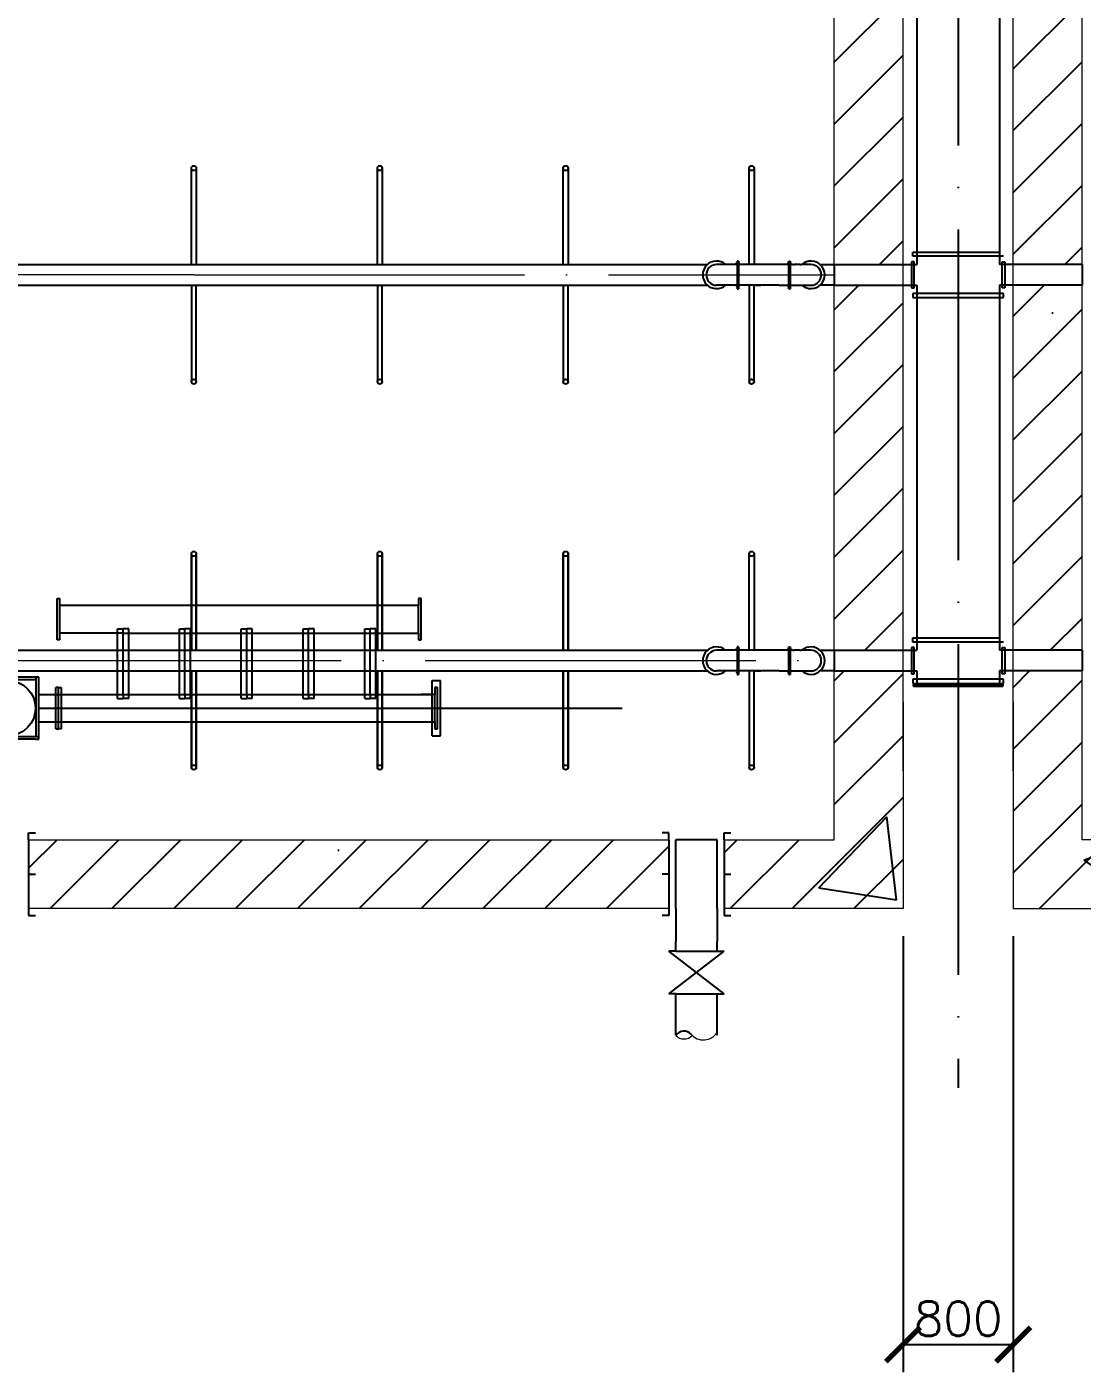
# Model space of a CAD drawing. Header units: millimetres. Extents: x 279 to 2876, y -494 to 1800.
# Drawn here: x 1044.5 to 1121.1, y 801.5 to 899.2 of the extents above; entities that cross this region are included whole.
import ezdxf

# ---------------------------------------------------------------- set-up
doc = ezdxf.new("R2010")
doc.units = ezdxf.units.MM
doc.linetypes.add('ACAD_ISO04W100', pattern=[30, 24, -3, 0, -3])
doc.layers.add('图层1', color=1, linetype='Continuous', lineweight=25, plot=False)
doc.layers.add('图层2', color=5, linetype='Continuous', lineweight=25, plot=False)
doc.layers.add('图层3', color=2, linetype='Continuous')
doc.styles.get("Standard").update_dxf_attribs({"font": 'txt', "bigfont": 'gbcbig.shx'})
doc.dimstyles.new('副本 ISO-25', dxfattribs={"dimtxt": 2.5, "dimasz": 2.5, "dimexe": 2, "dimexo": 2, "dimtad": 1, "dimlfac": 100, "dimtxsty": 'Standard', "dimblk": 'ARCHTICK', "dimcen": 2.5, "dimadec": 0, "dimazin": 0, "dimtfac": 1, "dimtmove": 0, "dimatfit": 3, "dimfxl": 1, "dimarcsym": 0})

# ---------------------------------------------------------------- blocks, each defined once
blk = doc.blocks.new('_ArchTick')
at = {"color": 0, "linetype": 'ByBlock', "const_width": 0.15}
blk.add_lwpolyline([(-0.5, -0.5), (0.5, 0.5)], dxfattribs=at)
blk = doc.blocks.new('*D21')
at = {"layer": '图层3', "color": 0, "lineweight": -2, "transparency": 16777216}
for p, q in [((1108.145, 833.165), (1108.145, 801.525)), ((1116.145, 833.165), (1116.145, 801.525)), ((1108.145, 803.525), (1116.145, 803.525))]:
    blk.add_line(p, q, dxfattribs=at)
at = {"layer": '图层3', "color": 0, "lineweight": -2, "transparency": 16777216, "xscale": 2.5, "yscale": 2.5, "zscale": 2.5, "rotation": 180}
blk.add_blockref('_ArchTick', (1108.145, 803.525), dxfattribs=at)
at = {"layer": '图层3', "color": 0, "lineweight": -2, "transparency": 16777216, "xscale": 2.5, "yscale": 2.5, "zscale": 2.5}
blk.add_blockref('_ArchTick', (1116.145, 803.525), dxfattribs=at)
at = {"layer": '图层3', "color": 0, "transparency": 16777216, "insert": (1112.145, 805.4), "char_height": 2.5, "attachment_point": 5}
blk.add_mtext('800', dxfattribs=at)

msp = doc.modelspace()

# ---------------------------------------------------------------- hatches: boundary and pattern name
at = {"layer": '图层3'}
h = msp.add_hatch(dxfattribs=at)
h.set_pattern_fill('ANSI31', color=256, style=0)
h.paths.add_polyline_path([(911.64464, 840.16504), (865.14464, 840.16504), (865.14464, 835.16504), (911.64464, 835.16504)])
h.paths.add_polyline_path([(961.14464, 840.16504), (914.64464, 840.16504), (914.64464, 835.16504), (961.14464, 835.16504)])
h.paths.add_polyline_path([(861.14464, 840.16504), (853.14464, 840.16504), (853.14464, 850.16504), (853.14464, 852.41504), (848.14464, 852.41504), (848.14464, 845.16504), (848.14464, 840.16504), (848.14464, 835.16504), (861.14464, 835.16504)])
h.paths.add_polyline_path([(853.14464, 880.41504), (848.14464, 880.41504), (848.14464, 853.91504), (853.14464, 853.91504)])
h.paths.add_polyline_path([(853.14464, 1085.16504), (853.14464, 1090.16504), (866.84016, 1090.16504), (871.84253, 1095.16504), (848.14464, 1095.16504), (848.14464, 1077.91504), (853.14464, 1077.91504), (853.14464, 1080.16504)])
h.paths.add_polyline_path([(882.72442, 1095.16504), (871.84253, 1095.16504), (866.84016, 1090.16504), (877.72204, 1090.16504)])
h.paths.add_polyline_path([(911.64464, 1095.16504), (882.72442, 1095.16504), (877.72204, 1090.16504), (911.64464, 1090.16504)])
h.paths.add_polyline_path([(853.14464, 1076.41504), (848.14464, 1076.41504), (848.14464, 1049.91504), (853.14464, 1049.91504)])
h.paths.add_polyline_path([(853.14464, 1048.41504), (848.14464, 1048.41504), (848.14464, 1021.91504), (853.14464, 1021.91504)])
h.paths.add_polyline_path([(853.14464, 1020.41504), (848.14464, 1020.41504), (848.14464, 993.91504), (853.14464, 993.91504)])
h.paths.add_polyline_path([(853.14464, 992.41504), (848.14464, 992.41504), (848.14464, 965.91504), (853.14464, 965.91504)])
h.paths.add_polyline_path([(853.14464, 964.41504), (848.14464, 964.41504), (848.14464, 937.91504), (853.14464, 937.91504)])
h.paths.add_polyline_path([(853.14464, 936.41504), (848.14464, 936.41504), (848.14464, 909.91504), (853.14464, 909.91504)])
h.paths.add_polyline_path([(853.14464, 908.41504), (848.14464, 908.41504), (848.14464, 881.91504), (853.14464, 881.91504)])
h.paths.add_polyline_path([(978.14464, 1085.16504), (978.14464, 1090.16504), (978.14464, 1095.16504), (914.64464, 1095.16504), (914.64464, 1090.16504), (973.14464, 1090.16504), (973.14464, 1080.16504), (973.14464, 840.16504), (965.14464, 840.16504), (965.14464, 835.16504), (978.14464, 835.16504)])
h.paths.add_polyline_path([(1041.64464, 1095.16504), (978.14464, 1095.16504), (978.14464, 1090.16504), (978.14464, 1080.16504), (978.14464, 835.16504), (991.14464, 835.16504), (991.14464, 840.16504), (983.14464, 840.16504), (983.14464, 1080.16504), (983.14464, 1090.16504), (1041.64464, 1090.16504)])
h.paths.add_polyline_path([(1108.14464, 1095.16504), (1044.64464, 1095.16504), (1044.64464, 1090.16504), (1103.14464, 1090.16504), (1103.14464, 1085.16504), (1103.14464, 1080.16504), (1103.14464, 1077.91504), (1108.14464, 1077.91504)])
h.paths.add_polyline_path([(1108.14464, 1076.41504), (1103.14464, 1076.41504), (1103.14464, 1049.91504), (1108.14464, 1049.91504)])
h.paths.add_polyline_path([(1108.14464, 1048.41504), (1103.14464, 1048.41504), (1103.14464, 1021.91504), (1108.14464, 1021.91504)])
h.paths.add_polyline_path([(1108.14464, 1020.41504), (1103.14464, 1020.41504), (1103.14464, 993.91504), (1108.14464, 993.91504)])
h.paths.add_polyline_path([(1108.14464, 992.41504), (1103.14464, 992.41504), (1103.14464, 965.91504), (1108.14464, 965.91504)])
h.paths.add_polyline_path([(1108.14464, 964.41504), (1103.14464, 964.41504), (1103.14464, 937.91504), (1108.14464, 937.91504)])
h.paths.add_polyline_path([(1108.14464, 936.41504), (1103.14464, 936.41504), (1103.14464, 909.91504), (1108.14464, 909.91504)])
h.paths.add_polyline_path([(1108.14464, 908.41504), (1103.14464, 908.41504), (1103.14464, 881.91504), (1108.14464, 881.91504)])
h.paths.add_polyline_path([(1108.14464, 880.41504), (1103.14464, 880.41504), (1103.14464, 853.91504), (1108.14464, 853.91504)])
h.paths.add_polyline_path([(1108.14464, 850.16504), (1108.14464, 852.41504), (1103.14464, 852.41504), (1103.14464, 840.16504), (1095.14464, 840.16504), (1095.14464, 835.16504), (1108.14464, 835.16504), (1108.14464, 840.16504)])
h.paths.add_polyline_path([(1091.14464, 840.16504), (1044.64464, 840.16504), (1044.64464, 835.16504), (1091.14464, 835.16504)])
h.paths.add_polyline_path([(1041.64464, 840.16504), (995.14464, 840.16504), (995.14464, 835.16504), (1041.64464, 835.16504)])
h.paths.add_polyline_path([(1129.14472, 840.16504), (1121.14472, 840.16504), (1121.14472, 850.16504), (1121.14472, 852.41504), (1116.14472, 852.41504), (1116.14472, 845.16504), (1116.14472, 840.16504), (1116.14472, 835.16504), (1129.14472, 835.16504)])
h.paths.add_polyline_path([(1179.64472, 840.16504), (1133.14472, 840.16504), (1133.14472, 835.16504), (1179.64472, 835.16504)])
h.paths.add_polyline_path([(1229.14472, 840.16504), (1182.64472, 840.16504), (1182.64472, 835.16504), (1229.14472, 835.16504)])
h.paths.add_polyline_path([(1121.14472, 880.41504), (1116.14472, 880.41504), (1116.14472, 853.91504), (1121.14472, 853.91504)])
h.paths.add_polyline_path([(1121.14472, 908.41504), (1116.14472, 908.41504), (1116.14472, 881.91504), (1121.14472, 881.91504)])
h.paths.add_polyline_path([(1121.14472, 936.41504), (1116.14472, 936.41504), (1116.14472, 909.91504), (1121.14472, 909.91504)])
h.paths.add_polyline_path([(1121.14472, 964.41504), (1116.14472, 964.41504), (1116.14472, 937.91504), (1121.14472, 937.91504)])
h.paths.add_polyline_path([(1121.14472, 992.41504), (1116.14472, 992.41504), (1116.14472, 965.91504), (1121.14472, 965.91504)])
h.paths.add_polyline_path([(1121.14472, 1020.41504), (1116.14472, 1020.41504), (1116.14472, 993.91504), (1121.14472, 993.91504)])
h.paths.add_polyline_path([(1121.14472, 1048.41504), (1116.14472, 1048.41504), (1116.14472, 1021.91504), (1121.14472, 1021.91504)])
h.paths.add_polyline_path([(1121.14472, 1076.41504), (1116.14472, 1076.41504), (1116.14472, 1049.91504), (1121.14472, 1049.91504)])
h.paths.add_polyline_path([(1121.14472, 1090.16504), (1179.64472, 1090.16504), (1179.64472, 1095.16504), (1116.14472, 1095.16504), (1116.14472, 1077.91504), (1121.14472, 1077.91504), (1121.14472, 1080.16504), (1121.14472, 1085.16504)])
h.paths.add_polyline_path([(1246.14472, 1095.16504), (1182.64472, 1095.16504), (1182.64472, 1090.16504), (1241.14472, 1090.16504), (1241.14472, 1080.16504), (1241.14472, 840.16504), (1233.14472, 840.16504), (1233.14472, 835.16504), (1246.14472, 835.16504), (1246.14472, 1085.16504), (1246.14472, 1090.16504)])
h = msp.add_hatch(dxfattribs=at)
h.set_pattern_fill('AR-CONC', color=256, scale=0.25, style=0)
h.paths.add_polyline_path([(853.14464, 1076.41504), (848.14464, 1076.41504), (848.14464, 1049.91504), (853.14464, 1049.91504)])
h.paths.add_polyline_path([(853.14464, 1090.16504), (866.84016, 1090.16504), (871.84253, 1095.16504), (848.14464, 1095.16504), (848.14464, 1077.91504), (853.14464, 1077.91504), (853.14464, 1080.16504), (853.14464, 1085.16504)])
h.paths.add_polyline_path([(911.64464, 1095.16504), (882.72442, 1095.16504), (877.72204, 1090.16504), (911.64464, 1090.16504)])
h.paths.add_polyline_path([(882.72442, 1095.16504), (871.84253, 1095.16504), (866.84016, 1090.16504), (877.72204, 1090.16504)])
h.paths.add_polyline_path([(978.14464, 1095.16504), (914.64464, 1095.16504), (914.64464, 1090.16504), (973.14464, 1090.16504), (973.14464, 1080.16504), (973.14464, 840.16504), (965.14464, 840.16504), (965.14464, 835.16504), (978.14464, 835.16504), (978.14464, 1085.16504), (978.14464, 1090.16504)])
h.paths.add_polyline_path([(961.14464, 840.16504), (914.64464, 840.16504), (914.64464, 835.16504), (961.14464, 835.16504)])
h.paths.add_polyline_path([(911.64464, 840.16504), (865.14464, 840.16504), (865.14464, 835.16504), (911.64464, 835.16504)])
h.paths.add_polyline_path([(853.14464, 850.16504), (853.14464, 852.41504), (848.14464, 852.41504), (848.14464, 845.16504), (848.14464, 840.16504), (848.14464, 835.16504), (861.14464, 835.16504), (861.14464, 840.16504), (853.14464, 840.16504)])
h.paths.add_polyline_path([(853.14464, 880.41504), (848.14464, 880.41504), (848.14464, 853.91504), (853.14464, 853.91504)])
h.paths.add_polyline_path([(853.14464, 908.41504), (848.14464, 908.41504), (848.14464, 881.91504), (853.14464, 881.91504)])
h.paths.add_polyline_path([(853.14464, 936.41504), (848.14464, 936.41504), (848.14464, 909.91504), (853.14464, 909.91504)])
h.paths.add_polyline_path([(853.14464, 964.41504), (848.14464, 964.41504), (848.14464, 937.91504), (853.14464, 937.91504)])
h.paths.add_polyline_path([(853.14464, 992.41504), (848.14464, 992.41504), (848.14464, 965.91504), (853.14464, 965.91504)])
h.paths.add_polyline_path([(853.14464, 1020.41504), (848.14464, 1020.41504), (848.14464, 993.91504), (853.14464, 993.91504)])
h.paths.add_polyline_path([(853.14464, 1048.41504), (848.14464, 1048.41504), (848.14464, 1021.91504), (853.14464, 1021.91504)])
h.paths.add_polyline_path([(983.14464, 1080.16504), (983.14464, 1090.16504), (1041.64464, 1090.16504), (1041.64464, 1095.16504), (978.14464, 1095.16504), (978.14464, 1090.16504), (978.14464, 1080.16504), (978.14464, 835.16504), (991.14464, 835.16504), (991.14464, 840.16504), (983.14464, 840.16504)])
h.paths.add_polyline_path([(1108.14464, 1095.16504), (1044.64464, 1095.16504), (1044.64464, 1090.16504), (1103.14464, 1090.16504), (1103.14464, 1085.16504), (1103.14464, 1080.16504), (1103.14464, 1077.91504), (1108.14464, 1077.91504)])
h.paths.add_polyline_path([(1108.14464, 1076.41504), (1103.14464, 1076.41504), (1103.14464, 1049.91504), (1108.14464, 1049.91504)])
h.paths.add_polyline_path([(1108.14464, 1048.41504), (1103.14464, 1048.41504), (1103.14464, 1021.91504), (1108.14464, 1021.91504)])
h.paths.add_polyline_path([(1108.14464, 1020.41504), (1103.14464, 1020.41504), (1103.14464, 993.91504), (1108.14464, 993.91504)])
h.paths.add_polyline_path([(1121.14472, 1020.41504), (1116.14472, 1020.41504), (1116.14472, 993.91504), (1121.14472, 993.91504)])
h.paths.add_polyline_path([(1121.14472, 1048.41504), (1116.14472, 1048.41504), (1116.14472, 1021.91504), (1121.14472, 1021.91504)])
h.paths.add_polyline_path([(1121.14472, 1076.41504), (1116.14472, 1076.41504), (1116.14472, 1049.91504), (1121.14472, 1049.91504)])
h.paths.add_polyline_path([(1121.14472, 1090.16504), (1179.64472, 1090.16504), (1179.64472, 1095.16504), (1116.14472, 1095.16504), (1116.14472, 1077.91504), (1121.14472, 1077.91504), (1121.14472, 1080.16504), (1121.14472, 1085.16504)])
h.paths.add_polyline_path([(1108.14464, 992.41504), (1103.14464, 992.41504), (1103.14464, 965.91504), (1108.14464, 965.91504)])
h.paths.add_polyline_path([(1121.14472, 992.41504), (1116.14472, 992.41504), (1116.14472, 965.91504), (1121.14472, 965.91504)])
h.paths.add_polyline_path([(1121.14472, 964.41504), (1116.14472, 964.41504), (1116.14472, 937.91504), (1121.14472, 937.91504)])
h.paths.add_polyline_path([(1108.14464, 964.41504), (1103.14464, 964.41504), (1103.14464, 937.91504), (1108.14464, 937.91504)])
h.paths.add_polyline_path([(1108.14464, 936.41504), (1103.14464, 936.41504), (1103.14464, 909.91504), (1108.14464, 909.91504)])
h.paths.add_polyline_path([(1121.14472, 936.41504), (1116.14472, 936.41504), (1116.14472, 909.91504), (1121.14472, 909.91504)])
h.paths.add_polyline_path([(1121.14472, 908.41504), (1116.14472, 908.41504), (1116.14472, 881.91504), (1121.14472, 881.91504)])
h.paths.add_polyline_path([(1108.14464, 908.41504), (1103.14464, 908.41504), (1103.14464, 881.91504), (1108.14464, 881.91504)])
h.paths.add_polyline_path([(1108.14464, 880.41504), (1103.14464, 880.41504), (1103.14464, 853.91504), (1108.14464, 853.91504)])
h.paths.add_polyline_path([(1121.14472, 880.41504), (1116.14472, 880.41504), (1116.14472, 853.91504), (1121.14472, 853.91504)])
h.paths.add_polyline_path([(1091.14464, 840.16504), (1044.64464, 840.16504), (1044.64464, 835.16504), (1091.14464, 835.16504)])
h.paths.add_polyline_path([(1108.14464, 840.16504), (1108.14464, 850.16504), (1108.14464, 852.41504), (1103.14464, 852.41504), (1103.14464, 840.16504), (1095.14464, 840.16504), (1095.14464, 835.16504), (1108.14464, 835.16504)])
h.paths.add_polyline_path([(1129.14472, 840.16504), (1121.14472, 840.16504), (1121.14472, 850.16504), (1121.14472, 852.41504), (1116.14472, 852.41504), (1116.14472, 845.16504), (1116.14472, 840.16504), (1116.14472, 835.16504), (1129.14472, 835.16504)])
h.paths.add_polyline_path([(1179.64472, 840.16504), (1133.14472, 840.16504), (1133.14472, 835.16504), (1179.64472, 835.16504)])
h.paths.add_polyline_path([(1041.64464, 840.16504), (995.14464, 840.16504), (995.14464, 835.16504), (1041.64464, 835.16504)])
h.paths.add_polyline_path([(1229.14472, 840.16504), (1182.64472, 840.16504), (1182.64472, 835.16504), (1229.14472, 835.16504)])
h.paths.add_polyline_path([(1246.14472, 1085.16504), (1246.14472, 1090.16504), (1246.14472, 1095.16504), (1182.64472, 1095.16504), (1182.64472, 1090.16504), (1241.14472, 1090.16504), (1241.14472, 1080.16504), (1241.14472, 840.16504), (1233.14472, 840.16504), (1233.14472, 835.16504), (1246.14472, 835.16504)])

# ---------------------------------------------------------------- linework, layer by layer
at = {"lineweight": 0}
for p, q in [((1108.14464, 845.16504), (1108.14464, 1095.16504)), ((1108.14464, 845.16504), (1108.14464, 1095.16504)), ((1116.14472, 845.16504), (1116.14472, 1095.16504)), ((1116.14472, 845.16504), (1116.14472, 1095.16504)), ((1103.14464, 840.16504), (1103.14464, 1080.16504)), ((1121.14472, 840.16504), (1121.14472, 1080.16504)), ((1103.14464, 865.16504), (1103.14464, 868.66504)), ((1121.14472, 865.16504), (1121.14472, 868.66504)), ((1103.14464, 840.16504), (1103.14464, 850.16504)), ((1108.14464, 850.16504), (1108.14464, 840.16504)), ((1108.14464, 850.16504), (1108.14464, 840.16504)), ((1116.14472, 850.16504), (1116.14472, 840.16504)), ((1116.14472, 850.16504), (1116.14472, 840.16504)), ((1121.14472, 840.16504), (1121.14472, 850.16504)), ((1044.64464, 840.16504), (1091.14464, 840.16504)), ((1044.64464, 840.16504), (1091.14464, 840.16504)), ((1044.64464, 840.16504), (1091.14464, 840.16504)), ((1044.64464, 840.16504), (1091.14464, 840.16504)), ((1095.14464, 840.16504), (1103.14464, 840.16504)), ((1095.14464, 840.16504), (1103.14464, 840.16504)), ((1095.14464, 840.16504), (1103.14464, 840.16504)), ((1095.14464, 840.16504), (1103.14464, 840.16504)), ((1108.14464, 840.16504), (1108.14464, 835.16504)), ((1108.14464, 840.16504), (1108.14464, 835.16504)), ((1116.14472, 840.16504), (1116.14472, 835.16504)), ((1116.14472, 840.16504), (1116.14472, 835.16504)), ((1129.14472, 840.16504), (1121.14472, 840.16504)), ((1091.14464, 835.16504), (1044.64464, 835.16504)), ((1091.14464, 835.16504), (1044.64464, 835.16504)), ((1091.14464, 835.16504), (1044.64464, 835.16504)), ((1091.14464, 835.16504), (1044.64464, 835.16504)), ((1108.14464, 835.16504), (1095.14464, 835.16504)), ((1108.14464, 835.16504), (1095.14464, 835.16504)), ((1108.14464, 835.16504), (1095.14464, 835.16504)), ((1108.14464, 835.16504), (1095.14464, 835.16504)), ((1116.14472, 835.16504), (1129.14472, 835.16504))]:
    msp.add_line(p, q, dxfattribs=at)
at = {"linetype": 'ACAD_ISO04W100'}
msp.add_line((1112.14468, 1095.16504), (1112.14468, 822.16504), dxfattribs=at)
msp.add_line((1112.14468, 1095.16504), (1112.14468, 822.16504), dxfattribs=at)
at = {"linetype": 'ACAD_ISO04W100', "lineweight": 0}
for p, q in [((1056.64464, 881.16504), (983.14464, 881.16504)), ((1056.64464, 881.16504), (1103.14464, 881.16504)), ((983.14464, 853.16504), (1103.14464, 853.16504))]:
    msp.add_line(p, q, dxfattribs=at)
for p, q in [((1046.72364, 857.36562), (1046.72364, 857.66562)), ((1046.72364, 857.66562), (1046.92364, 857.66562)), ((1046.72364, 857.16562), (1046.72364, 857.36562)), ((1046.92364, 854.66562), (1046.92364, 857.66562)), ((1073.14464, 857.66562), (1072.94464, 857.66562)), ((1072.94464, 857.66562), (1072.94464, 857.16562)), ((1073.14464, 857.16562), (1073.14464, 857.66562)), ((1046.72364, 855.16562), (1046.72364, 857.16562)), ((1072.94464, 857.16562), (1046.92364, 857.16562)), ((1072.94464, 855.16562), (1072.94464, 857.16562)), ((1073.14464, 854.66562), (1073.14464, 857.16562)), ((1051.11048, 850.41562), (1051.11048, 855.46562)), ((1051.11048, 855.46562), (1051.51048, 855.46562)), ((1051.51048, 850.71562), (1051.51048, 855.46562)), ((1051.91048, 855.46562), (1051.51048, 855.46562)), ((1051.51048, 850.71562), (1051.51048, 855.46562)), ((1051.91048, 850.41562), (1051.91048, 855.46562)), ((1055.59731, 850.41562), (1055.59731, 855.46562)), ((1055.59731, 855.46562), (1055.99731, 855.46562)), ((1055.99731, 850.71562), (1055.99731, 855.46562)), ((1055.99731, 850.71562), (1055.99731, 855.46562)), ((1056.39731, 855.46562), (1055.99731, 855.46562)), ((1055.99731, 850.71562), (1055.99731, 855.46562)), ((1056.39731, 850.41562), (1056.39731, 855.46562)), ((1060.08414, 850.41562), (1060.08414, 855.46562)), ((1060.08414, 855.46562), (1060.48414, 855.46562)), ((1060.48414, 850.71562), (1060.48414, 855.46562)), ((1060.48414, 850.71562), (1060.48414, 855.46562)), ((1060.88414, 855.46562), (1060.48414, 855.46562)), ((1060.48414, 850.71562), (1060.48414, 855.46562)), ((1060.88414, 850.41562), (1060.88414, 855.46562)), ((1064.57097, 850.41562), (1064.57097, 855.46562)), ((1064.57097, 855.46562), (1064.97097, 855.46562)), ((1064.97097, 850.71562), (1064.97097, 855.46562)), ((1064.97097, 850.71562), (1064.97097, 855.46562)), ((1065.37097, 855.46562), (1064.97097, 855.46562)), ((1064.97097, 850.71562), (1064.97097, 855.46562)), ((1065.37097, 850.41562), (1065.37097, 855.46562)), ((1069.0578, 850.41562), (1069.0578, 855.46562)), ((1069.0578, 855.46562), (1069.4578, 855.46562)), ((1069.4578, 850.71562), (1069.4578, 855.46562)), ((1069.8578, 855.46562), (1069.4578, 855.46562)), ((1069.4578, 850.71562), (1069.4578, 855.46562)), ((1069.4578, 850.71562), (1069.4578, 855.40636)), ((1069.8578, 850.41562), (1069.8578, 855.46562)), ((1046.72364, 854.66562), (1046.72364, 855.16562)), ((1046.92364, 854.66562), (1046.72364, 854.66562)), ((1048.74383, 855.16562), (1046.92364, 855.16562)), ((1051.51048, 855.16562), (1048.74383, 855.16562)), ((1051.51048, 855.16562), (1072.94464, 855.16562)), ((1072.94464, 855.16562), (1072.94464, 854.66562)), ((1072.94464, 854.66562), (1073.14464, 854.66562)), ((1045.39464, 851.96562), (1043.14464, 851.96562)), ((1045.19464, 851.76562), (1043.14464, 851.76562)), ((1045.19464, 847.66562), (1045.19464, 851.96562)), ((1045.39464, 847.46562), (1045.39464, 851.96562)), ((1073.94464, 851.67864), (1073.94464, 851.71562)), ((1073.94464, 851.71562), (1074.24464, 851.71562)), ((1073.94464, 847.95383), (1073.94464, 851.67864)), ((1074.24464, 851.71562), (1074.54464, 851.71562)), ((1074.54464, 851.67864), (1074.54464, 851.71562)), ((1074.54464, 847.95383), (1074.54464, 851.67864)), ((1045.39464, 850.71562), (1066.3498, 850.71562)), ((1046.62364, 848.21562), (1046.62364, 851.21562)), ((1046.82364, 851.21562), (1046.62364, 851.21562)), ((1046.82364, 850.91562), (1046.82364, 851.21562)), ((1046.82364, 851.21562), (1047.02364, 851.21562)), ((1046.82364, 850.71562), (1046.82364, 850.91562)), ((1046.82364, 848.71562), (1046.82364, 850.71562)), ((1047.02364, 848.21562), (1047.02364, 851.21562)), ((1047.02364, 850.71562), (1073.94464, 850.71562)), ((1051.51048, 850.71562), (1051.51048, 850.41562)), ((1051.51048, 850.71562), (1051.51048, 850.41562)), ((1055.99731, 850.71562), (1055.99731, 850.41562)), ((1055.99731, 850.71562), (1055.99731, 850.41562)), ((1060.48414, 850.71562), (1060.48414, 850.41562)), ((1060.48414, 850.71562), (1060.48414, 850.41562)), ((1064.97097, 850.71562), (1064.97097, 850.41562)), ((1064.97097, 850.71562), (1064.97097, 850.41562)), ((1066.3498, 850.71562), (1073.14464, 850.71562)), ((1069.4578, 850.71562), (1069.4578, 850.41562)), ((1069.4578, 850.71562), (1069.4578, 850.41562)), ((1074.14464, 850.71562), (1073.14464, 850.71562)), ((1074.34464, 851.21562), (1074.14464, 851.21562)), ((1074.14464, 851.21562), (1074.14464, 850.71562)), ((1074.14464, 848.71562), (1074.14464, 850.71562)), ((1074.34464, 850.71562), (1074.34464, 851.21562)), ((1074.34464, 848.21562), (1074.34464, 850.71562)), ((1045.39464, 849.71562), (1087.75484, 849.71562)), ((1046.82364, 849.71562), (1047.02364, 849.71562)), ((1051.11048, 850.41562), (1051.51048, 850.41562)), ((1051.91048, 850.41562), (1051.51048, 850.41562)), ((1055.59731, 850.41562), (1055.99731, 850.41562)), ((1056.39731, 850.41562), (1055.99731, 850.41562)), ((1060.08414, 850.41562), (1060.48414, 850.41562)), ((1060.88414, 850.41562), (1060.48414, 850.41562)), ((1064.57097, 850.41562), (1064.97097, 850.41562)), ((1065.37097, 850.41562), (1064.97097, 850.41562)), ((1069.0578, 850.41562), (1069.4578, 850.41562)), ((1069.8578, 850.41562), (1069.4578, 850.41562)), ((1045.39464, 848.71562), (1067.42165, 848.71562)), ((1046.82364, 848.21562), (1046.82364, 848.71562)), ((1067.42165, 848.71562), (1073.14464, 848.71562)), ((1073.14464, 848.71562), (1074.14464, 848.71562)), ((1074.14464, 848.71562), (1074.14464, 848.21562)), ((1043.14464, 847.66562), (1045.39464, 847.66562)), ((1046.62364, 848.21562), (1046.82364, 848.21562)), ((1047.02364, 848.21562), (1046.82364, 848.21562)), ((1073.94464, 847.71562), (1073.94464, 847.95383)), ((1073.94464, 847.71562), (1074.39464, 847.71562)), ((1074.14464, 848.21562), (1074.34464, 848.21562)), ((1074.24464, 847.71562), (1074.54464, 847.71562)), ((1074.54464, 847.71562), (1074.54464, 847.95383)), ((1045.14464, 847.46562), (1043.14464, 847.46562)), ((1045.14464, 847.46562), (1045.39464, 847.46562)), ((1044.64464, 840.16504), (1044.64464, 840.66504)), ((1044.64464, 840.66504), (1045.14464, 840.66504)), ((1044.64464, 840.16504), (1044.64464, 835.16504)), ((1091.14464, 840.66504), (1090.64464, 840.66504)), ((1091.14464, 840.66504), (1090.64464, 840.66504)), ((1091.14464, 840.66504), (1090.64464, 840.66504)), ((1091.14464, 840.66504), (1090.64464, 840.66504)), ((1091.14464, 840.16504), (1091.14464, 840.66504)), ((1091.14464, 840.16504), (1091.14464, 840.66504)), ((1091.14464, 840.16504), (1091.14464, 840.66504)), ((1091.14464, 840.16504), (1091.14464, 840.66504)), ((1091.14464, 840.16504), (1091.14464, 835.16504)), ((1091.14464, 840.16504), (1091.14464, 835.16504)), ((1091.14464, 840.16504), (1091.14464, 835.16504)), ((1091.14464, 840.16504), (1091.14464, 835.16504)), ((1095.14464, 840.16504), (1095.14464, 840.66504)), ((1095.14464, 840.66504), (1095.64464, 840.66504)), ((1095.14464, 840.16504), (1095.14464, 840.66504)), ((1095.14464, 840.66504), (1095.64464, 840.66504)), ((1095.14464, 840.16504), (1095.14464, 840.66504)), ((1095.14464, 840.66504), (1095.64464, 840.66504)), ((1095.14464, 840.16504), (1095.14464, 840.66504)), ((1095.14464, 840.66504), (1095.64464, 840.66504)), ((1095.14464, 840.16504), (1095.14464, 835.16504)), ((1095.14464, 840.16504), (1095.14464, 835.16504)), ((1095.14464, 840.16504), (1095.14464, 835.16504)), ((1095.14464, 840.16504), (1095.14464, 835.16504)), ((1044.64464, 837.66504), (1045.14464, 837.66504)), ((1091.14464, 837.66504), (1090.64464, 837.66504)), ((1095.14464, 837.66504), (1095.64464, 837.66504)), ((1044.64464, 835.16504), (1044.64464, 834.66504)), ((1091.14464, 835.16504), (1091.14464, 834.66504)), ((1091.14464, 835.16504), (1091.14464, 834.66504)), ((1091.14464, 835.16504), (1091.14464, 834.66504)), ((1091.14464, 835.16504), (1091.14464, 834.66504)), ((1091.64464, 835.16504), (1091.64464, 832.77254)), ((1091.64464, 835.16504), (1091.64464, 832.77254)), ((1091.64464, 835.16504), (1091.64464, 832.77254)), ((1091.64464, 835.16504), (1091.64464, 832.77254)), ((1091.64464, 835.16504), (1091.64464, 832.77254)), ((1091.64464, 835.16504), (1091.64464, 832.77254)), ((1091.64464, 835.16504), (1091.64464, 832.77254)), ((1091.64464, 835.16504), (1091.64464, 832.77254)), ((1091.64464, 835.16504), (1091.64464, 832.77254)), ((1091.64464, 835.16504), (1091.64464, 832.77254)), ((1091.64464, 835.16504), (1091.64464, 832.77254)), ((1091.64464, 835.16504), (1091.64464, 832.77254)), ((1091.64464, 835.16504), (1091.64464, 832.77254)), ((1091.64464, 835.16504), (1091.64464, 832.77254)), ((1091.64464, 835.16504), (1091.64464, 832.77254)), ((1091.64464, 835.16504), (1091.64464, 832.77254)), ((1094.64464, 835.16504), (1094.64464, 832.77254)), ((1094.64464, 835.16504), (1094.64464, 832.77254)), ((1094.64464, 835.16504), (1094.64464, 832.77254)), ((1094.64464, 835.16504), (1094.64464, 832.77254)), ((1094.64464, 835.16504), (1094.64464, 832.77254)), ((1094.64464, 835.16504), (1094.64464, 832.77254)), ((1094.64464, 835.16504), (1094.64464, 832.77254)), ((1094.64464, 835.16504), (1094.64464, 832.77254)), ((1094.64464, 835.16504), (1094.64464, 832.77254)), ((1094.64464, 835.16504), (1094.64464, 832.77254)), ((1094.64464, 835.16504), (1094.64464, 832.77254)), ((1094.64464, 835.16504), (1094.64464, 832.77254)), ((1094.64464, 835.16504), (1094.64464, 832.77254)), ((1094.64464, 835.16504), (1094.64464, 832.77254)), ((1094.64464, 835.16504), (1094.64464, 832.77254)), ((1094.64464, 835.16504), (1094.64464, 832.77254)), ((1095.14464, 835.16504), (1095.14464, 834.66504)), ((1095.14464, 835.16504), (1095.14464, 834.66504)), ((1095.14464, 835.16504), (1095.14464, 834.66504)), ((1095.14464, 835.16504), (1095.14464, 834.66504)), ((1044.64464, 834.66504), (1045.14464, 834.66504)), ((1091.14464, 834.66504), (1090.64464, 834.66504)), ((1091.14464, 834.66504), (1090.64464, 834.66504)), ((1091.14464, 834.66504), (1090.64464, 834.66504)), ((1091.14464, 834.66504), (1090.64464, 834.66504)), ((1095.14464, 834.66504), (1095.64464, 834.66504)), ((1095.14464, 834.66504), (1095.64464, 834.66504)), ((1095.14464, 834.66504), (1095.64464, 834.66504)), ((1095.14464, 834.66504), (1095.64464, 834.66504)), ((1091.64464, 832.07004), (1091.14464, 832.07004)), ((1091.14464, 828.97504), (1095.14464, 832.07004)), ((1095.14464, 828.97504), (1091.14464, 832.07004)), ((1091.64464, 832.07004), (1091.14464, 832.07004)), ((1091.14464, 828.97504), (1095.14464, 832.07004)), ((1095.14464, 828.97504), (1091.14464, 832.07004)), ((1091.64464, 832.07004), (1091.14464, 832.07004)), ((1091.14464, 828.97504), (1095.14464, 832.07004)), ((1095.14464, 828.97504), (1091.14464, 832.07004)), ((1091.64464, 832.07004), (1091.14464, 832.07004)), ((1091.14464, 828.97504), (1095.14464, 832.07004)), ((1095.14464, 828.97504), (1091.14464, 832.07004)), ((1091.64464, 832.07004), (1091.64464, 832.77254)), ((1091.64464, 832.07004), (1091.64464, 832.77254)), ((1091.64464, 832.07004), (1091.64464, 832.77254)), ((1091.64464, 832.07004), (1091.64464, 832.77254)), ((1091.64464, 832.07004), (1091.64464, 832.77254)), ((1091.64464, 832.07004), (1091.64464, 832.77254)), ((1091.64464, 832.07004), (1091.64464, 832.77254)), ((1091.64464, 832.07004), (1091.64464, 832.77254)), ((1091.64464, 832.07004), (1091.64464, 832.77254)), ((1091.64464, 832.07004), (1091.64464, 832.77254)), ((1091.64464, 832.07004), (1091.64464, 832.77254)), ((1091.64464, 832.07004), (1091.64464, 832.77254)), ((1091.64464, 832.07004), (1091.64464, 832.77254)), ((1091.64464, 832.07004), (1091.64464, 832.77254)), ((1091.64464, 832.07004), (1091.64464, 832.77254)), ((1091.64464, 832.07004), (1091.64464, 832.77254)), ((1091.64464, 832.07004), (1094.64464, 832.07004)), ((1091.64464, 832.07004), (1094.64464, 832.07004)), ((1091.64464, 832.07004), (1094.64464, 832.07004)), ((1091.64464, 832.07004), (1094.64464, 832.07004)), ((1094.64464, 832.07004), (1094.64464, 832.77254)), ((1094.64464, 832.07004), (1094.64464, 832.77254)), ((1094.64464, 832.07004), (1094.64464, 832.77254)), ((1094.64464, 832.07004), (1094.64464, 832.77254)), ((1094.64464, 832.07004), (1094.64464, 832.77254)), ((1094.64464, 832.07004), (1094.64464, 832.77254)), ((1094.64464, 832.07004), (1094.64464, 832.77254)), ((1094.64464, 832.07004), (1094.64464, 832.77254)), ((1094.64464, 832.07004), (1094.64464, 832.77254)), ((1094.64464, 832.07004), (1094.64464, 832.77254)), ((1094.64464, 832.07004), (1094.64464, 832.77254)), ((1094.64464, 832.07004), (1094.64464, 832.77254)), ((1094.64464, 832.07004), (1094.64464, 832.77254)), ((1094.64464, 832.07004), (1094.64464, 832.77254)), ((1094.64464, 832.07004), (1094.64464, 832.77254)), ((1094.64464, 832.07004), (1094.64464, 832.77254)), ((1094.64464, 832.07004), (1095.14464, 832.07004)), ((1094.64464, 832.07004), (1095.14464, 832.07004)), ((1094.64464, 832.07004), (1095.14464, 832.07004)), ((1094.64464, 832.07004), (1095.14464, 832.07004)), ((1091.64464, 828.97504), (1091.14464, 828.97504)), ((1091.64464, 828.97504), (1091.14464, 828.97504)), ((1091.64464, 828.97504), (1091.14464, 828.97504)), ((1091.64464, 828.97504), (1091.14464, 828.97504)), ((1091.64464, 825.97504), (1091.64464, 828.97504)), ((1091.64464, 828.97504), (1094.64464, 828.97504)), ((1091.64464, 825.97504), (1091.64464, 828.97504)), ((1091.64464, 828.97504), (1094.64464, 828.97504)), ((1091.64464, 825.97504), (1091.64464, 828.97504)), ((1091.64464, 828.97504), (1094.64464, 828.97504)), ((1091.64464, 825.97504), (1091.64464, 828.97504)), ((1091.64464, 828.97504), (1094.64464, 828.97504)), ((1094.64464, 825.97504), (1094.64464, 828.97504)), ((1094.64464, 828.97504), (1095.14464, 828.97504)), ((1094.64464, 825.97504), (1094.64464, 828.97504)), ((1094.64464, 828.97504), (1095.14464, 828.97504)), ((1094.64464, 825.97504), (1094.64464, 828.97504)), ((1094.64464, 828.97504), (1095.14464, 828.97504)), ((1094.64464, 825.97504), (1094.64464, 828.97504)), ((1094.64464, 828.97504), (1095.14464, 828.97504))]:
    msp.add_line(p, q)
at = {"color": 0}
msp.add_line((1094.64464, 835.16504), (1094.64464, 840.16504), dxfattribs=at)
msp.add_line((1094.64464, 835.16504), (1094.64464, 840.16504), dxfattribs=at)
msp.add_line((1094.64464, 835.16504), (1094.64464, 840.16504), dxfattribs=at)
msp.add_line((1094.64464, 835.16504), (1094.64464, 840.16504), dxfattribs=at)
msp.add_circle((1043.14464, 849.71562), 2)
at = {"lineweight": 0}
for centre, radius, start, end in [((1093.64836, 826.82632), 1.19074, 220.9089818, 327.6488121), ((1092.23904, 826.52865), 0.82192, 223.6811816, 316.1726464)]:
    msp.add_arc(centre, radius, start, end, dxfattribs=at)
for p in [(1051.51048, 850.71562), (1055.99731, 850.71562), (1060.48414, 850.71562), (1064.97097, 850.71562), (1069.4578, 850.71562)]:
    msp.add_point(p)
at = {"layer": '图层1'}
for p, q in [((1099.14464, 881.91504), (1094.59739, 881.91504)), ((1096.0543, 882.01504), (1096.0543, 882.03504)), ((1096.0543, 882.03504), (1096.0793, 882.03504)), ((1096.0793, 882.01504), (1096.0543, 882.01504)), ((1096.0793, 882.03504), (1096.0793, 882.05504)), ((1096.0793, 882.05504), (1096.0893, 882.05504)), ((1096.0793, 882.03504), (1096.0793, 882.01504)), ((1096.0793, 882.01504), (1096.0793, 881.99504)), ((1096.0793, 881.99504), (1096.0893, 881.99504)), ((1096.0893, 882.05504), (1096.0893, 882.03504)), ((1096.0893, 882.03504), (1096.1043, 882.03504)), ((1096.0893, 882.01504), (1096.0893, 882.03504)), ((1096.1043, 882.01504), (1096.0893, 882.01504)), ((1096.0893, 881.99504), (1096.0893, 882.01504)), ((1096.2043, 882.16504), (1096.1043, 882.16504)), ((1096.1043, 882.16504), (1096.1043, 880.45633)), ((1096.1043, 882.16504), (1096.1043, 880.16364)), ((1096.1043, 882.16504), (1096.2043, 882.16504)), ((1096.1043, 882.01504), (1096.1043, 881.91504)), ((1096.2043, 882.01504), (1096.2043, 882.16504)), ((1096.2043, 882.16504), (1096.2043, 880.16364)), ((1096.2043, 882.03504), (1096.2243, 882.03504)), ((1096.2043, 881.91504), (1096.2043, 882.01504)), ((1096.2243, 882.01504), (1096.2043, 882.01504)), ((1096.2043, 880.16504), (1096.2043, 881.91504)), ((1096.2243, 882.03504), (1096.2243, 882.01504)), ((1099.54464, 881.91504), (1099.14464, 881.91504)), ((1100.14464, 881.91504), (1099.54464, 881.91504)), ((1099.79975, 882.01504), (1099.79975, 882.03504)), ((1099.79975, 882.03504), (1099.82475, 882.03504)), ((1099.82475, 882.01504), (1099.79975, 882.01504)), ((1099.82475, 882.03504), (1099.82475, 882.05504)), ((1099.82475, 882.05504), (1099.83475, 882.05504)), ((1099.82475, 882.03504), (1099.82475, 882.01504)), ((1099.82475, 882.01504), (1099.82475, 881.99504)), ((1099.82475, 881.99504), (1099.83475, 881.99504)), ((1099.83475, 882.05504), (1099.83475, 882.03504)), ((1099.83475, 882.03504), (1099.84975, 882.03504)), ((1099.83475, 882.01504), (1099.83475, 882.03504)), ((1099.84975, 882.01504), (1099.83475, 882.01504)), ((1099.83475, 881.99504), (1099.83475, 882.01504)), ((1099.84975, 881.91504), (1099.84975, 882.16504)), ((1099.84975, 882.16504), (1099.94975, 882.16504)), ((1099.84975, 882.16504), (1099.84975, 880.16364)), ((1099.84975, 882.16504), (1099.94975, 882.16504)), ((1099.84975, 882.01504), (1099.84975, 881.91504)), ((1099.84975, 880.16504), (1099.84975, 881.91504)), ((1099.94975, 882.16504), (1099.94975, 881.91504)), ((1099.94975, 882.16504), (1099.94975, 880.16364)), ((1099.94975, 882.03504), (1099.96975, 882.03504)), ((1099.96975, 882.01504), (1099.94975, 882.01504)), ((1099.94975, 880.41504), (1099.94975, 881.91504)), ((1099.96975, 882.03504), (1099.96975, 882.01504)), ((1100.14464, 881.91504), (1100.24464, 881.91504)), ((1100.64464, 881.91504), (1100.24464, 881.91504)), ((1100.64464, 881.91504), (1100.74464, 881.91504)), ((1101.45481, 881.91504), (1100.74464, 881.91504)), ((1102.11625, 881.91504), (1102.14464, 881.91504)), ((1102.14464, 881.91504), (1103.14464, 881.91504)), ((1103.14464, 881.91504), (1103.14464, 880.41504)), ((1121.14472, 881.91504), (1121.14472, 880.41504)), ((1099.14464, 880.41504), (1094.59739, 880.41504)), ((1096.0793, 880.31364), (1096.0543, 880.31364)), ((1096.0543, 880.31364), (1096.0543, 880.29364)), ((1096.0543, 880.29364), (1096.0793, 880.29364)), ((1096.0793, 880.31364), (1096.0793, 880.33364)), ((1096.0793, 880.33364), (1096.0893, 880.33364)), ((1096.0793, 880.29364), (1096.0793, 880.31364)), ((1096.0793, 880.29364), (1096.0793, 880.27364)), ((1096.0793, 880.27364), (1096.0893, 880.27364)), ((1096.0893, 880.33364), (1096.0893, 880.31364)), ((1096.1043, 880.31364), (1096.0893, 880.31364)), ((1096.0893, 880.31364), (1096.0893, 880.29364)), ((1096.0893, 880.29364), (1096.1043, 880.29364)), ((1096.0893, 880.27364), (1096.0893, 880.29364)), ((1096.1043, 880.45633), (1096.1043, 880.41504)), ((1096.1043, 880.41504), (1096.1043, 880.16504)), ((1096.1043, 880.16504), (1096.2043, 880.16504)), ((1096.1043, 880.16364), (1096.2043, 880.16364)), ((1096.2243, 880.31364), (1096.2043, 880.31364)), ((1096.2043, 880.29364), (1096.2243, 880.29364)), ((1096.2243, 880.29364), (1096.2243, 880.31364)), ((1099.14464, 880.41504), (1099.54464, 880.41504)), ((1099.54464, 880.41504), (1100.14464, 880.41504)), ((1099.82475, 880.31364), (1099.79975, 880.31364)), ((1099.79975, 880.31364), (1099.79975, 880.29364)), ((1099.79975, 880.29364), (1099.82475, 880.29364)), ((1099.82475, 880.31364), (1099.82475, 880.33364)), ((1099.82475, 880.33364), (1099.83475, 880.33364)), ((1099.82475, 880.29364), (1099.82475, 880.31364)), ((1099.82475, 880.29364), (1099.82475, 880.27364)), ((1099.82475, 880.27364), (1099.83475, 880.27364)), ((1099.83475, 880.33364), (1099.83475, 880.31364)), ((1099.84975, 880.31364), (1099.83475, 880.31364)), ((1099.83475, 880.31364), (1099.83475, 880.29364)), ((1099.83475, 880.29364), (1099.84975, 880.29364)), ((1099.83475, 880.27364), (1099.83475, 880.29364)), ((1099.84975, 880.41504), (1099.84975, 880.16504)), ((1099.94975, 880.16504), (1099.84975, 880.16504)), ((1099.84975, 880.16504), (1099.94975, 880.16504)), ((1099.84975, 880.16364), (1099.94975, 880.16364)), ((1099.94975, 880.41504), (1099.94975, 880.16504)), ((1099.94975, 880.16504), (1099.94975, 880.41504)), ((1099.96975, 880.31364), (1099.94975, 880.31364)), ((1099.94975, 880.29364), (1099.96975, 880.29364)), ((1099.96975, 880.29364), (1099.96975, 880.31364)), ((1100.14464, 880.41504), (1100.24464, 880.41504)), ((1100.24464, 880.41504), (1100.64464, 880.41504)), ((1100.64464, 880.41504), (1100.74464, 880.41504)), ((1100.74464, 880.41504), (1101.44464, 880.41504)), ((1102.14464, 880.41504), (1102.11625, 880.41504)), ((1103.14464, 880.41504), (1102.14464, 880.41504)), ((1099.14464, 853.91504), (1094.59739, 853.91504)), ((1096.0543, 854.01504), (1096.0543, 854.03504)), ((1096.0543, 854.03504), (1096.0793, 854.03504)), ((1096.0793, 854.01504), (1096.0543, 854.01504)), ((1096.0793, 854.03504), (1096.0793, 854.05504)), ((1096.0793, 854.05504), (1096.0893, 854.05504)), ((1096.0793, 854.03504), (1096.0793, 854.01504)), ((1096.0793, 854.01504), (1096.0793, 853.99504)), ((1096.0793, 853.99504), (1096.0893, 853.99504)), ((1096.0893, 854.05504), (1096.0893, 854.03504)), ((1096.0893, 854.03504), (1096.1043, 854.03504)), ((1096.0893, 854.01504), (1096.0893, 854.03504)), ((1096.1043, 854.01504), (1096.0893, 854.01504)), ((1096.0893, 853.99504), (1096.0893, 854.01504)), ((1096.2043, 854.16504), (1096.1043, 854.16504)), ((1096.1043, 854.16504), (1096.1043, 852.45633)), ((1096.1043, 854.16504), (1096.1043, 852.16364)), ((1096.1043, 854.16504), (1096.2043, 854.16504)), ((1096.1043, 854.01504), (1096.1043, 853.91504)), ((1096.2043, 854.01504), (1096.2043, 854.16504)), ((1096.2043, 854.16504), (1096.2043, 852.16364)), ((1096.2043, 854.03504), (1096.2243, 854.03504)), ((1096.2043, 853.91504), (1096.2043, 854.01504)), ((1096.2243, 854.01504), (1096.2043, 854.01504)), ((1096.2043, 852.16504), (1096.2043, 853.91504)), ((1096.2243, 854.03504), (1096.2243, 854.01504)), ((1099.54464, 853.91504), (1099.14464, 853.91504)), ((1100.14464, 853.91504), (1099.54464, 853.91504)), ((1099.79975, 854.01504), (1099.79975, 854.03504)), ((1099.79975, 854.03504), (1099.82475, 854.03504)), ((1099.82475, 854.01504), (1099.79975, 854.01504)), ((1099.82475, 854.03504), (1099.82475, 854.05504)), ((1099.82475, 854.05504), (1099.83475, 854.05504)), ((1099.82475, 854.03504), (1099.82475, 854.01504)), ((1099.82475, 854.01504), (1099.82475, 853.99504)), ((1099.82475, 853.99504), (1099.83475, 853.99504)), ((1099.83475, 854.05504), (1099.83475, 854.03504)), ((1099.83475, 854.03504), (1099.84975, 854.03504)), ((1099.83475, 854.01504), (1099.83475, 854.03504)), ((1099.84975, 854.01504), (1099.83475, 854.01504)), ((1099.83475, 853.99504), (1099.83475, 854.01504)), ((1099.84975, 853.91504), (1099.84975, 854.16504)), ((1099.84975, 854.16504), (1099.94975, 854.16504)), ((1099.84975, 854.16504), (1099.84975, 852.16364)), ((1099.84975, 854.16504), (1099.94975, 854.16504)), ((1099.84975, 854.01504), (1099.84975, 853.91504)), ((1099.84975, 852.16504), (1099.84975, 853.91504)), ((1099.94975, 854.16504), (1099.94975, 853.91504)), ((1099.94975, 854.16504), (1099.94975, 852.16364)), ((1099.94975, 854.03504), (1099.96975, 854.03504)), ((1099.96975, 854.01504), (1099.94975, 854.01504)), ((1099.94975, 852.41504), (1099.94975, 853.91504)), ((1099.96975, 854.03504), (1099.96975, 854.01504)), ((1100.14464, 853.91504), (1100.24464, 853.91504)), ((1100.64464, 853.91504), (1100.24464, 853.91504)), ((1100.64464, 853.91504), (1100.74464, 853.91504)), ((1101.45481, 853.91504), (1100.74464, 853.91504)), ((1102.11625, 853.91504), (1102.14464, 853.91504)), ((1102.14464, 853.91504), (1103.14464, 853.91504)), ((1103.14464, 853.91504), (1103.14464, 852.41504)), ((1121.14472, 853.91504), (1121.14472, 852.41504)), ((1099.14464, 852.41504), (1094.59739, 852.41504)), ((1096.1043, 852.45633), (1096.1043, 852.41504)), ((1096.1043, 852.41504), (1096.1043, 852.16504)), ((1099.14464, 852.41504), (1099.54464, 852.41504)), ((1099.54464, 852.41504), (1100.14464, 852.41504)), ((1099.84975, 852.41504), (1099.84975, 852.16504)), ((1099.94975, 852.41504), (1099.94975, 852.16504)), ((1099.94975, 852.16504), (1099.94975, 852.41504)), ((1100.14464, 852.41504), (1100.24464, 852.41504)), ((1100.24464, 852.41504), (1100.64464, 852.41504)), ((1100.64464, 852.41504), (1100.74464, 852.41504)), ((1100.74464, 852.41504), (1101.44464, 852.41504)), ((1102.14464, 852.41504), (1102.11625, 852.41504)), ((1103.14464, 852.41504), (1102.14464, 852.41504)), ((1096.0793, 852.31364), (1096.0543, 852.31364)), ((1096.0543, 852.31364), (1096.0543, 852.29364)), ((1096.0543, 852.29364), (1096.0793, 852.29364)), ((1096.0793, 852.31364), (1096.0793, 852.33364)), ((1096.0793, 852.33364), (1096.0893, 852.33364)), ((1096.0793, 852.29364), (1096.0793, 852.31364)), ((1096.0793, 852.29364), (1096.0793, 852.27364)), ((1096.0793, 852.27364), (1096.0893, 852.27364)), ((1096.0893, 852.33364), (1096.0893, 852.31364)), ((1096.1043, 852.31364), (1096.0893, 852.31364)), ((1096.0893, 852.31364), (1096.0893, 852.29364)), ((1096.0893, 852.29364), (1096.1043, 852.29364)), ((1096.0893, 852.27364), (1096.0893, 852.29364)), ((1096.1043, 852.16504), (1096.2043, 852.16504)), ((1096.1043, 852.16364), (1096.2043, 852.16364)), ((1096.2243, 852.31364), (1096.2043, 852.31364)), ((1096.2043, 852.29364), (1096.2243, 852.29364)), ((1096.2243, 852.29364), (1096.2243, 852.31364)), ((1099.82475, 852.31364), (1099.79975, 852.31364)), ((1099.79975, 852.31364), (1099.79975, 852.29364)), ((1099.79975, 852.29364), (1099.82475, 852.29364)), ((1099.82475, 852.31364), (1099.82475, 852.33364)), ((1099.82475, 852.33364), (1099.83475, 852.33364)), ((1099.82475, 852.29364), (1099.82475, 852.31364)), ((1099.82475, 852.29364), (1099.82475, 852.27364)), ((1099.82475, 852.27364), (1099.83475, 852.27364)), ((1099.83475, 852.33364), (1099.83475, 852.31364)), ((1099.84975, 852.31364), (1099.83475, 852.31364)), ((1099.83475, 852.31364), (1099.83475, 852.29364)), ((1099.83475, 852.29364), (1099.84975, 852.29364)), ((1099.83475, 852.27364), (1099.83475, 852.29364)), ((1099.94975, 852.16504), (1099.84975, 852.16504)), ((1099.84975, 852.16504), (1099.94975, 852.16504)), ((1099.84975, 852.16364), (1099.94975, 852.16364)), ((1099.96975, 852.31364), (1099.94975, 852.31364)), ((1099.94975, 852.29364), (1099.96975, 852.29364)), ((1099.96975, 852.29364), (1099.96975, 852.31364))]:
    msp.add_line(p, q, dxfattribs=at)
for centre, radius, start, end in [((1094.59739, 881.16504), 1, 48.5903779, 311.4096221), ((1094.59739, 881.16504), 0.75, 90, 270), ((1101.45481, 881.16504), 1, 228.5903779, 131.4096221), ((1101.45481, 881.16504), 0.75, 270, 90), ((1094.59739, 853.16504), 1, 48.5903779, 311.4096221), ((1094.59739, 853.16504), 0.75, 90, 270), ((1101.45481, 853.16504), 1, 228.5903779, 131.4096221), ((1101.45481, 853.16504), 0.75, 270, 90)]:
    msp.add_arc(centre, radius, start, end, dxfattribs=at)
at = {"layer": '图层2'}
for p, q in [((1109.14468, 908.41504), (1109.14468, 881.91504)), ((1109.14468, 908.41504), (1109.14468, 881.91504)), ((1109.14468, 908.41504), (1109.14468, 881.91504)), ((1109.14468, 908.41504), (1109.14468, 881.91504)), ((1115.14468, 908.41504), (1115.14468, 881.91504)), ((1115.14468, 908.41504), (1115.14468, 881.91504)), ((1115.14468, 908.41504), (1115.14468, 881.91504)), ((1115.14468, 908.41504), (1115.14468, 881.91504)), ((1056.46964, 881.91504), (1056.46964, 888.91504)), ((1056.81964, 888.91504), (1056.81964, 881.91504)), ((1069.96964, 881.91504), (1069.96964, 888.91504)), ((1070.31964, 888.91504), (1070.31964, 881.91504)), ((1083.46964, 881.91504), (1083.46964, 888.91504)), ((1083.46964, 881.91504), (1083.46964, 888.91504)), ((1083.81964, 888.91504), (1083.81964, 881.91504)), ((1083.81964, 888.91504), (1083.81964, 881.91504)), ((1096.96964, 881.91504), (1096.96964, 888.91504)), ((1097.31964, 888.91504), (1097.31964, 881.91504)), ((983.96964, 881.91504), (1093.93596, 881.91504)), ((1103.14464, 881.91504), (1109.14468, 881.91504)), ((1121.14472, 881.91504), (1115.14468, 881.91504)), ((983.96964, 880.41504), (1093.93596, 880.41504)), ((1056.46964, 880.41504), (1056.46964, 873.41504)), ((1056.81964, 873.41504), (1056.81964, 880.41504)), ((1069.96964, 880.41504), (1069.96964, 873.41504)), ((1070.31964, 873.41504), (1070.31964, 880.41504)), ((1083.46964, 880.41504), (1083.46964, 873.41504)), ((1083.46964, 880.41504), (1083.46964, 873.41504)), ((1083.81964, 873.41504), (1083.81964, 880.41504)), ((1083.81964, 873.41504), (1083.81964, 880.41504)), ((1096.96964, 880.41504), (1096.96964, 873.41504)), ((1097.31964, 873.41504), (1097.31964, 880.41504)), ((1097.41964, 880.41504), (1097.81964, 880.41504)), ((1103.14464, 880.41504), (1109.14468, 880.41504)), ((1109.14468, 880.41504), (1109.14468, 853.91504)), ((1109.14468, 880.41504), (1109.14468, 853.91504)), ((1109.14468, 880.41504), (1109.14468, 853.91504)), ((1109.14468, 880.41504), (1109.14468, 853.91504)), ((1115.14468, 880.41504), (1115.14468, 853.91504)), ((1121.14472, 880.41504), (1115.14468, 880.41504)), ((1115.14468, 880.41504), (1115.14468, 853.91504)), ((1115.14468, 880.41504), (1115.14468, 853.91504)), ((1115.14468, 880.41504), (1115.14468, 853.91504)), ((1056.46964, 853.91504), (1056.46964, 860.91504)), ((1056.46964, 860.91504), (1056.46964, 853.91504)), ((1056.81964, 860.91504), (1056.81964, 853.91504)), ((1056.81964, 853.91504), (1056.81964, 860.91504)), ((1069.96964, 853.91504), (1069.96964, 860.91504)), ((1069.96964, 860.91504), (1069.96964, 853.91504)), ((1070.31964, 860.91504), (1070.31964, 853.91504)), ((1070.31964, 853.91504), (1070.31964, 860.91504)), ((1083.46964, 853.91504), (1083.46964, 860.91504)), ((1083.46964, 860.91504), (1083.46964, 853.91504)), ((1083.46964, 853.91504), (1083.46964, 860.91504)), ((1083.81964, 860.91504), (1083.81964, 853.91504)), ((1083.81964, 853.91504), (1083.81964, 860.91504)), ((1083.81964, 860.91504), (1083.81964, 853.91504)), ((1096.96964, 853.91504), (1096.96964, 860.91504)), ((1097.31964, 860.91504), (1097.31964, 853.91504)), ((983.96964, 853.91504), (1093.93596, 853.91504)), ((1103.14464, 853.91504), (1109.14468, 853.91504)), ((1121.14472, 853.91504), (1115.14468, 853.91504)), ((983.96964, 852.41504), (1093.93596, 852.41504)), ((1056.46964, 852.41504), (1056.46964, 845.41504)), ((1056.46964, 845.41504), (1056.46964, 852.41504)), ((1056.81964, 845.41504), (1056.81964, 852.41504)), ((1056.81964, 852.41504), (1056.81964, 845.41504)), ((1069.96964, 852.41504), (1069.96964, 845.41504)), ((1069.96964, 845.41504), (1069.96964, 852.41504)), ((1070.31964, 845.41504), (1070.31964, 852.41504)), ((1070.31964, 852.41504), (1070.31964, 845.41504)), ((1083.46964, 852.41504), (1083.46964, 845.41504)), ((1083.46964, 845.41504), (1083.46964, 852.41504)), ((1083.46964, 852.41504), (1083.46964, 845.41504)), ((1083.81964, 845.41504), (1083.81964, 852.41504)), ((1083.81964, 852.41504), (1083.81964, 845.41504)), ((1083.81964, 845.41504), (1083.81964, 852.41504)), ((1096.96964, 852.41504), (1096.96964, 845.41504)), ((1097.31964, 845.41504), (1097.31964, 852.41504)), ((1097.41964, 852.41504), (1097.81964, 852.41504)), ((1103.14464, 852.41504), (1109.14468, 852.41504)), ((1109.14468, 852.41504), (1109.14468, 851.41504)), ((1109.14468, 852.41504), (1109.14468, 851.41504)), ((1109.14468, 852.41504), (1109.14468, 851.41504)), ((1109.14468, 852.41504), (1109.14468, 851.41504)), ((1115.14468, 852.41504), (1115.14468, 851.41504)), ((1121.14472, 852.41504), (1115.14468, 852.41504)), ((1115.14468, 852.41504), (1115.14468, 851.41504)), ((1115.14468, 852.41504), (1115.14468, 851.41504)), ((1115.14468, 852.41504), (1115.14468, 851.41504)), ((1108.89468, 851.31504), (1108.89468, 851.41504)), ((1108.89468, 851.41504), (1109.14468, 851.41504)), ((1109.14468, 851.41504), (1108.89468, 851.41504)), ((1108.89468, 851.41504), (1108.89468, 851.31504)), ((1109.14468, 851.41504), (1108.89468, 851.41504)), ((1108.89468, 851.41504), (1108.89468, 851.31504)), ((1108.89468, 851.31504), (1108.89468, 851.41504)), ((1108.89468, 851.41504), (1109.14468, 851.41504)), ((1109.14468, 851.31504), (1108.89468, 851.31504)), ((1108.89468, 851.31504), (1115.14468, 851.31504)), ((1108.89468, 851.31504), (1115.14468, 851.31504)), ((1109.14468, 851.31504), (1108.89468, 851.31504)), ((1109.14468, 851.41504), (1115.14468, 851.41504)), ((1115.14468, 851.41504), (1109.14468, 851.41504)), ((1115.14468, 851.41504), (1109.14468, 851.41504)), ((1109.14468, 851.41504), (1115.14468, 851.41504)), ((1115.39468, 851.31504), (1109.14468, 851.31504)), ((1115.39468, 851.31504), (1109.14468, 851.31504)), ((1115.14468, 851.41504), (1115.39468, 851.41504)), ((1115.39468, 851.41504), (1115.14468, 851.41504)), ((1115.39468, 851.41504), (1115.14468, 851.41504)), ((1115.14468, 851.41504), (1115.39468, 851.41504)), ((1115.14468, 851.31504), (1115.39468, 851.31504)), ((1115.14468, 851.31504), (1115.39468, 851.31504)), ((1115.39468, 851.41504), (1115.39468, 851.31504)), ((1115.39468, 851.31504), (1115.39468, 851.41504)), ((1115.39468, 851.31504), (1115.39468, 851.41504)), ((1115.39468, 851.41504), (1115.39468, 851.31504))]:
    msp.add_line(p, q, dxfattribs=at)
at = {"layer": '图层2', "color": 0}
for p in [(1091.64464, 835.16504), (1094.64464, 840.16504), (1091.64464, 835.16504), (1094.64464, 840.16504), (1091.64464, 835.16504), (1094.64464, 840.16504), (1091.64464, 835.16504), (1094.64464, 840.16504)]:
    msp.add_line(p, (1091.64464, 840.16504), dxfattribs=at)
at = {"layer": '图层2'}
for centre in [(1056.64464, 888.91504), (1070.14464, 888.91504), (1083.64464, 888.91504), (1083.64464, 888.91504), (1097.14464, 888.91504), (1097.14464, 888.91504), (1056.64464, 873.41504), (1070.14464, 873.41504), (1083.64464, 873.41504), (1083.64464, 873.41504), (1097.14464, 873.41504), (1056.64464, 860.91504), (1056.64464, 860.91504), (1070.14464, 860.91504), (1070.14464, 860.91504), (1083.64464, 860.91504), (1083.64464, 860.91504), (1083.64464, 860.91504), (1097.14464, 860.91504), (1097.14464, 860.91504), (1056.64464, 845.41504), (1056.64464, 845.41504), (1070.14464, 845.41504), (1070.14464, 845.41504), (1083.64464, 845.41504), (1083.64464, 845.41504), (1083.64464, 845.41504), (1097.14464, 845.41504)]:
    msp.add_circle(centre, 0.175, dxfattribs=at)
at = {"layer": '图层2', "color": 0}
msp.add_arc((1092.23021, 825.56943), 0.70444, 42.6346558, 146.2295677, dxfattribs=at)
at = {"layer": '图层3'}
for p, q in [((1108.84468, 882.51504), (1108.84468, 882.81504)), ((1108.84468, 882.81504), (1115.14468, 882.81504)), ((1108.94468, 882.11504), (1108.74468, 882.11504)), ((1108.74468, 882.11504), (1108.74468, 881.91504)), ((1108.74468, 881.91504), (1108.74468, 880.41504)), ((1109.14468, 882.51504), (1108.84468, 882.51504)), ((1108.94468, 881.91504), (1108.94468, 882.11504)), ((1108.94468, 880.21504), (1108.94468, 881.91504)), ((1115.44468, 882.51504), (1109.14468, 882.51504)), ((1115.34468, 881.91504), (1115.34468, 882.11504)), ((1115.34468, 882.11504), (1115.54468, 882.11504)), ((1115.34468, 880.21504), (1115.34468, 881.91504)), ((1115.54468, 882.11504), (1115.54468, 881.91504)), ((1115.54468, 881.91504), (1115.54468, 880.21504)), ((1108.74468, 880.41504), (1108.74468, 880.21504)), ((1108.74468, 880.21504), (1108.94468, 880.21504)), ((1109.14468, 879.81504), (1108.84468, 879.81504)), ((1108.84468, 879.81504), (1108.84468, 879.51504)), ((1115.44468, 879.81504), (1109.14468, 879.81504)), ((1115.54468, 880.21504), (1115.34468, 880.21504)), ((1115.44468, 879.51504), (1115.44468, 879.81504)), ((1108.84468, 879.51504), (1115.14468, 879.51504)), ((1115.14468, 879.51504), (1115.44468, 879.51504)), ((1108.84468, 854.51504), (1108.84468, 854.81504)), ((1108.84468, 854.81504), (1115.14468, 854.81504)), ((1109.14468, 854.51504), (1108.84468, 854.51504)), ((1115.44468, 854.51504), (1109.14468, 854.51504)), ((1108.94468, 854.11504), (1108.74468, 854.11504)), ((1108.74468, 854.11504), (1108.74468, 853.91504)), ((1108.74468, 853.91504), (1108.74468, 852.41504)), ((1108.94468, 853.91504), (1108.94468, 854.11504)), ((1108.94468, 852.21504), (1108.94468, 853.91504)), ((1115.34468, 853.91504), (1115.34468, 854.11504)), ((1115.34468, 854.11504), (1115.54468, 854.11504)), ((1115.34468, 852.21504), (1115.34468, 853.91504)), ((1115.54468, 854.11504), (1115.54468, 853.91504)), ((1115.54468, 853.91504), (1115.54468, 852.21504)), ((1108.74468, 852.41504), (1108.74468, 852.21504)), ((1108.74468, 852.21504), (1108.94468, 852.21504)), ((1109.14468, 851.81504), (1108.84468, 851.81504)), ((1108.84468, 851.81504), (1108.84468, 851.51504)), ((1108.84468, 851.51504), (1115.14468, 851.51504)), ((1115.44468, 851.81504), (1109.14468, 851.81504)), ((1115.14468, 851.51504), (1115.44468, 851.51504)), ((1115.54468, 852.21504), (1115.34468, 852.21504)), ((1115.44468, 851.51504), (1115.44468, 851.81504))]:
    msp.add_line(p, q, dxfattribs=at)

# ---------------------------------------------------------------- dimensions: what is measured, and where the dimension line sits
dim = msp.add_linear_dim(base=(1116.14466, 803.5245), p1=(1108.14464, 835.16504), p2=(1116.14466, 835.16504), dimstyle='副本 ISO-25', dxfattribs=at)
dim.commit()
dim.dimension.update_dxf_attribs({"geometry": '*D21', "text_midpoint": (1112.14465, 805.3995)})

doc.saveas('drawing.dxf')
